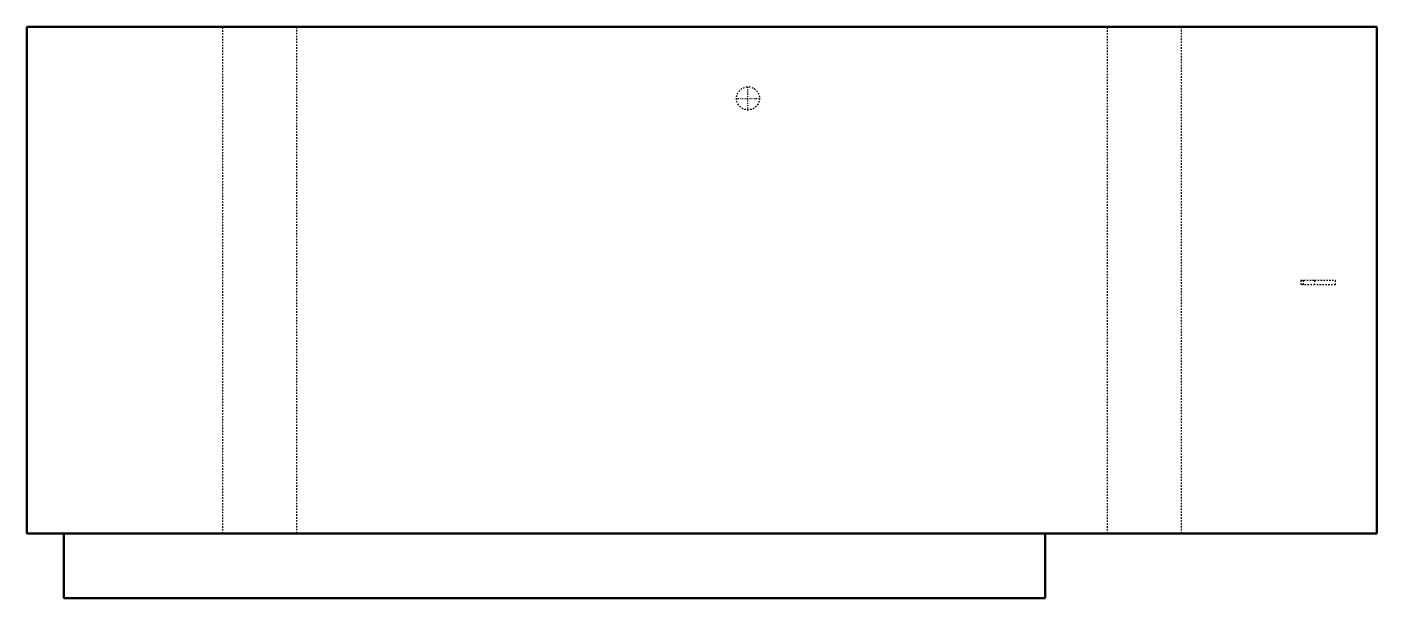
# Model space of a CAD drawing. Header units: millimetres. Extents: x -465 to 465, y -197 to 197.
import ezdxf

# ---------------------------------------------------------------- set-up
doc = ezdxf.new("R2010")
doc.units = ezdxf.units.MM
doc.linetypes.add('Center', pattern=[1.5, 0.45, -0.5, 0.05, -0.5])
doc.linetypes.add('Dashed', pattern=[2, 1, -1])
for name, color, linetype, lineweight in [('AM_0', 7, 'Continuous', 50), ('AM_7', 7, 'Center', 25), ('AM_9', 6, 'Dashed', 25)]:
    doc.layers.add(name, color=color, linetype=linetype, lineweight=lineweight)

# ---------------------------------------------------------------- blocks, each defined once
blk = doc.blocks.new('1_DH6VSA3610A_PART7_0_in_DH6VSA3610A_4')
at = {"layer": 'AM_0'}
for p, q in [((-465.1375, 196.85), (-465.1375, -152.4)), ((465.1375, 196.85), (-465.1375, 196.85)), ((465.1375, -152.4), (465.1375, 196.85)), ((-465.1375, -152.4), (465.1375, -152.4))]:
    blk.add_line(p, q, dxfattribs=at)
blk = doc.blocks.new('2_DH6VSA3610A_PART6_0_in_DH6VSA3610A_4')
at = {"layer": 'AM_9'}
for p, q in [((-330.2, -152.4), (-330.2, 196.85)), ((-279.4, 196.85), (-279.4, -152.4))]:
    blk.add_line(p, q, dxfattribs=at)
blk = doc.blocks.new('3_DH6VSA3610A_PART5_0_in_DH6VSA3610A_4')
at = {"layer": 'AM_9'}
for p, q in [((279.4, -152.4), (279.4, 196.85)), ((330.2, 196.85), (330.2, -152.4))]:
    blk.add_line(p, q, dxfattribs=at)
blk = doc.blocks.new('4_DH6VSA3610A_PART4_0_in_DH6VSA3610A_4')
at = {"layer": 'AM_0'}
for p, q in [((-439.7375, -196.85), (-439.7375, -152.4)), ((236.5375, -152.4), (236.5375, -196.85)), ((236.5375, -196.85), (-439.7375, -196.85))]:
    blk.add_line(p, q, dxfattribs=at)
blk = doc.blocks.new('5_DH6VSA3610A_PART3_0_in_DH6VSA3610A_4')
at = {"layer": 'AM_9'}
for p, q in [((412.75, 22.225), (422.275, 22.225)), ((412.75, 22.225), (412.75, 19.05)), ((422.275, 19.05), (412.75, 19.05)), ((422.275, 19.05), (422.275, 22.225))]:
    blk.add_line(p, q, dxfattribs=at)
blk = doc.blocks.new('6_DH6VSA3610A_PART2_0_in_DH6VSA3610A_4')
at = {"layer": 'AM_9'}
for p, q in [((414.3375, 22.225), (414.3375, 19.05)), ((422.275, 22.225), (436.5625, 22.225)), ((436.5625, 19.05), (422.275, 19.05)), ((436.5625, 19.05), (436.5625, 22.225))]:
    blk.add_line(p, q, dxfattribs=at)
blk = doc.blocks.new('7_DH6VSA3610A_PART1_0_in_DH6VSA3610A_4')
at = {"layer": 'AM_7'}
for p, q in [((31.6865, 139.303125), (31.6865, 155.971875)), ((23.352125, 147.6375), (40.020875, 147.6375))]:
    blk.add_line(p, q, dxfattribs=at)
at = {"layer": 'AM_9'}
blk.add_circle((31.6865, 147.6375), 7.9375, dxfattribs=at)

msp = doc.modelspace()

# ---------------------------------------------------------------- block references
for name in ['1_DH6VSA3610A_PART7_0_in_DH6VSA3610A_4', '2_DH6VSA3610A_PART6_0_in_DH6VSA3610A_4', '3_DH6VSA3610A_PART5_0_in_DH6VSA3610A_4', '7_DH6VSA3610A_PART1_0_in_DH6VSA3610A_4', '5_DH6VSA3610A_PART3_0_in_DH6VSA3610A_4', '6_DH6VSA3610A_PART2_0_in_DH6VSA3610A_4', '4_DH6VSA3610A_PART4_0_in_DH6VSA3610A_4']:
    msp.add_blockref(name, (0, 0))

doc.saveas('drawing.dxf')
